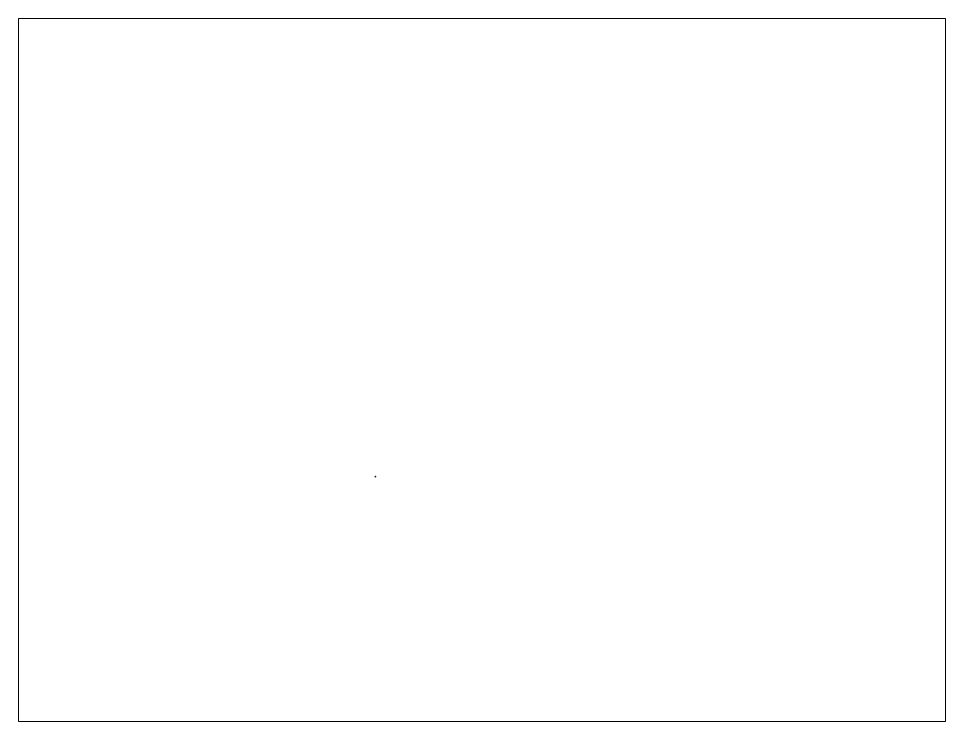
# Paper-space layout 'Layout2' of a CAD drawing. Extents: x 26 to 231, y 20 to 176.
# The model-space entities are those that its viewports show. They can reach past a viewport. Long polylines and large blocks are cut down to what shows.
import ezdxf

# ---------------------------------------------------------------- set-up
doc = ezdxf.new("R2010")
doc.units = 13
doc.layers.add('MAGNET', color=11, linetype='Continuous')

msp = doc.modelspace()

# ---------------------------------------------------------------- linework, layer by layer
at = {"layer": 'MAGNET'}
for points in [[(-470.5, -470), (-470.6, -470), (-470.6, -469.9), (-470.6, -469.9), (-470.5, -469.8), (-470.5, -469.8), (-470.5, -469.7), (-470.5, -469.7), (-470.4, -469.6), (-470.4, -469.6), (-470.3, -469.5), (-470.3, -469.5), (-470.2, -469.5), (-470.2, -469.5), (-470.1, -469.4), (-470.1, -469.4), (-470, -469.4), (-470, -469.5), (-470, -469.5), (-470.1, -469.5), (-470.2, -469.5), (-470.2, -469.5), (-470.3, -469.6), (-470.3, -469.6), (-470.4, -469.6), (-470.4, -469.7), (-470.4, -469.7), (-470.5, -469.8), (-470.5, -469.8), (-470.5, -469.9), (-470.5, -470), (-470.5, -470)], [(-470, -470.5), (-470, -470.6), (-470, -470.6), (-470.1, -470.6), (-470.2, -470.5), (-470.2, -470.5), (-470.3, -470.5), (-470.3, -470.5), (-470.4, -470.4), (-470.4, -470.4), (-470.5, -470.3), (-470.5, -470.3), (-470.5, -470.2), (-470.5, -470.2), (-470.6, -470.1), (-470.6, -470.1), (-470.6, -470), (-470.5, -470), (-470.5, -470.1), (-470.5, -470.1), (-470.5, -470.2), (-470.5, -470.2), (-470.4, -470.3), (-470.4, -470.3), (-470.4, -470.4), (-470.3, -470.4), (-470.3, -470.4), (-470.2, -470.5), (-470.2, -470.5), (-470.1, -470.5), (-470, -470.5), (-470, -470.5)], [(-470, -469.5), (-470, -469.4), (-469.9, -469.4), (-469.9, -469.4), (-469.8, -469.5), (-469.8, -469.5), (-469.7, -469.5), (-469.7, -469.5), (-469.6, -469.6), (-469.6, -469.6), (-469.5, -469.7), (-469.5, -469.7), (-469.5, -469.8), (-469.4, -469.8), (-469.4, -469.9), (-469.4, -469.9), (-469.4, -470), (-469.5, -470), (-469.5, -469.9), (-469.5, -469.9), (-469.5, -469.8), (-469.5, -469.8), (-469.5, -469.7), (-469.6, -469.7), (-469.6, -469.6), (-469.7, -469.6), (-469.7, -469.6), (-469.8, -469.5), (-469.8, -469.5), (-469.9, -469.5), (-469.9, -469.5), (-470, -469.5)], [(-469.5, -470), (-469.4, -470), (-469.4, -470.1), (-469.4, -470.1), (-469.4, -470.2), (-469.5, -470.2), (-469.5, -470.3), (-469.5, -470.3), (-469.6, -470.4), (-469.6, -470.4), (-469.7, -470.5), (-469.7, -470.5), (-469.8, -470.5), (-469.8, -470.5), (-469.9, -470.6), (-469.9, -470.6), (-470, -470.6), (-470, -470.5), (-469.9, -470.5), (-469.9, -470.5), (-469.8, -470.5), (-469.8, -470.5), (-469.7, -470.4), (-469.7, -470.4), (-469.6, -470.4), (-469.6, -470.3), (-469.5, -470.3), (-469.5, -470.2), (-469.5, -470.2), (-469.5, -470.1), (-469.5, -470), (-469.5, -470)]]:
    msp.add_lwpolyline(points, dxfattribs=at)
for points in [[(-470.5, -470.2), (-470, -470), (-470.4, -470.3), (-470.4, -470.3), (-470.5, -470.2), (-470.5, -470.2)], [(-469.9, -469.5), (-470, -469.9), (-470.1, -469.5), (-470, -469.5), (-470, -469.5), (-469.9, -469.5), (-469.9, -469.5)], [(-469.6, -470.3), (-470, -470), (-469.5, -470.2), (-469.5, -470.2), (-469.5, -470.3), (-469.6, -470.3), (-469.6, -470.3)]]:
    msp.add_lwpolyline(points, close=True, dxfattribs=at)

psp = doc.layouts.new('Layout2')

# ---------------------------------------------------------------- viewports
at = {"layer": '0', "view_target_point": (-10, -10)}
psp.add_viewport(center=(128.5, 97.5), size=(205.6, 156), view_center_point=(0, 0), view_height=3030, dxfattribs=at)

doc.saveas('drawing.dxf')
